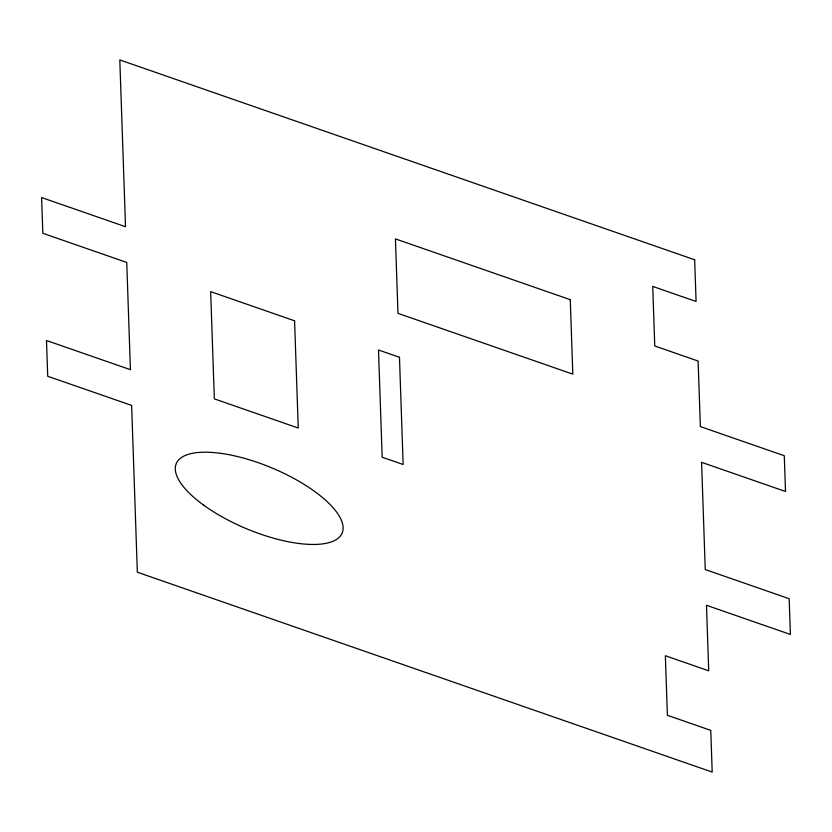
<?xml version="1.0" encoding="UTF-8"?>
<svg xmlns="http://www.w3.org/2000/svg" width="832" height="832" viewBox="0 0 832 832"><rect width="100%" height="100%" fill="white"/><g stroke="black" fill="none" stroke-linecap="round" stroke-linejoin="round"><path stroke-width="1.25" d="M694.658 259.782L119.808 59.925L125.518 226.72L41.6 197.538L42.827 233.282L126.745 262.454L130.416 369.678L46.488 340.506L47.715 376.251L131.633 405.423L137.342 572.218L712.192 772.075L710.767 730.371L667.399 715.302L665.361 655.73L708.718 670.81L706.482 605.28L790.4 634.462L789.173 598.718L705.255 569.546L701.584 462.322L785.512 491.494L784.285 455.749L700.367 426.577L698.121 361.046L654.763 345.977L652.725 286.406L696.082 301.486L694.658 259.782M570.263 299.676L395.429 238.888L397.977 313.352L572.811 374.13L570.263 299.676M294.58 320.809L210.662 291.637L214.334 398.861L298.251 428.033L294.58 320.809M399.474 357.282L378.498 349.991L382.169 457.215L403.146 464.506L399.474 357.282M203.653 505.149A89.929 32.958 22.7 0 0 341.453 534.435A89.929 32.958 22.7 0 0 232.482 455.406A89.929 32.958 22.7 0 0 203.653 505.149"/></g></svg>
